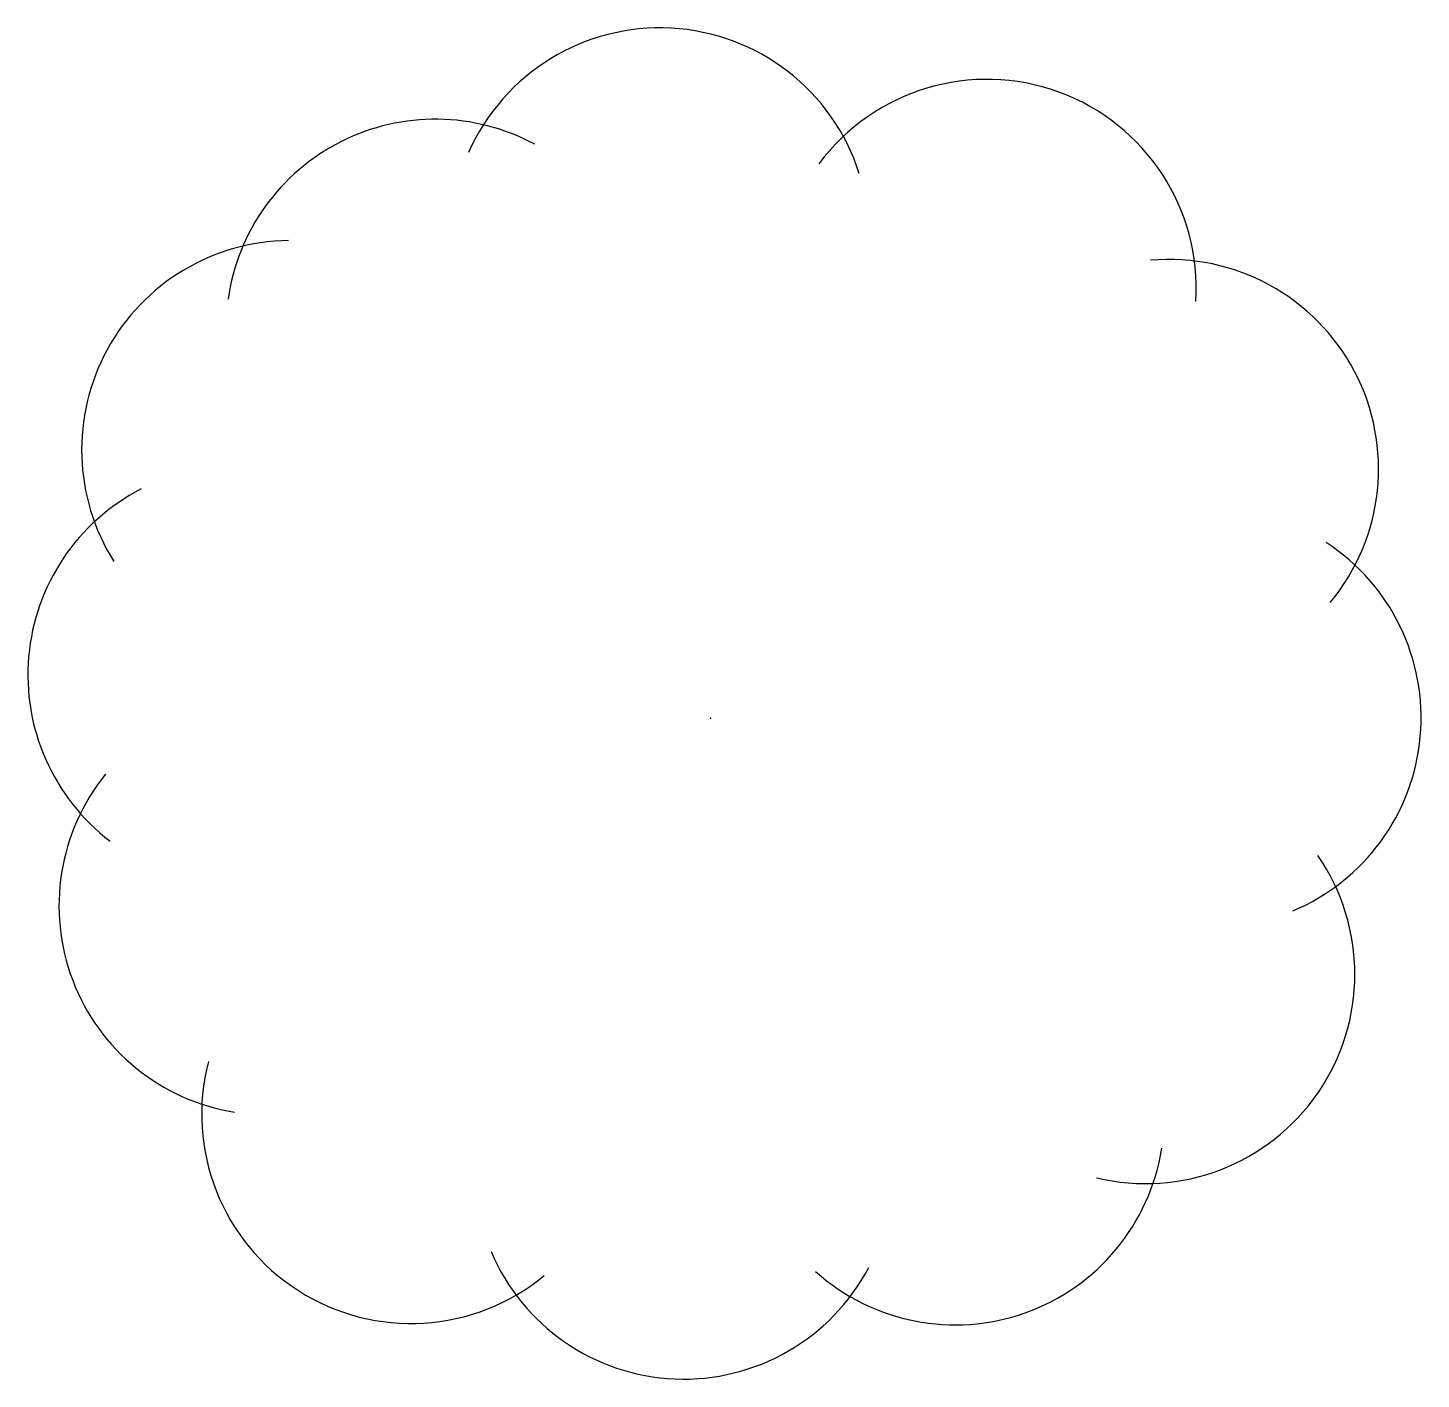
# Model space of a CAD drawing. Extents: x 338364 to 339433, y 63675 to 64712.
import ezdxf

# ---------------------------------------------------------------- set-up
doc = ezdxf.new("R2010")
doc.units = 0
doc.header["$MEASUREMENT"] = 0
doc.layers.get('0').update_dxf_attribs({"linetype": 'CONTINUOUS'})
doc.layers.add('ORIGIN', color=7, linetype='CONTINUOUS')

msp = doc.modelspace()

# ---------------------------------------------------------------- linework, layer by layer
at = {"color": 7, "linetype": 'CONTINUOUS'}
for centre, radius, start, end in [((338848.9, 64551.7), 160.7, 17.7565, 156.172), ((339100, 64512.2), 160.7, 356.5083, 143.384), ((338676.4, 64481.6), 160.7, 61.6484, 171.975), ((338565.5, 64388.4), 160.7, 90.623, 212.1737), ((339240, 64373.9), 160.7, 320.2874, 95.1093), ((338524.1, 64215.7), 160.6, 117.3134, 232.6899), ((339272.7, 64182.7), 160.7, 292.7762, 56.9431), ((338548, 64038.4), 160.6, 141.0198, 260.7396), ((339221.8, 63985.8), 160.7, 256.4347, 34.5346), ((338657.7, 63878.4), 160.7, 165.4064, 309.5187), ((339075.6, 63877.2), 160.6, 228.1433, 351.0425), ((338867.1, 63835.7), 160.7, 202.9979, 332.1696)]:
    msp.add_arc(centre, radius, start, end, dxfattribs=at)
at = {"layer": 'ORIGIN', "color": 170, "linetype": 'CONTINUOUS'}
msp.add_point((338887.8, 64182.4), dxfattribs=at)
msp.add_point((338887.8, 64182.4), dxfattribs=at)
msp.add_point((338887.8, 64182.4), dxfattribs=at)
msp.add_point((338887.8, 64182.4), dxfattribs=at)

doc.saveas('drawing.dxf')
